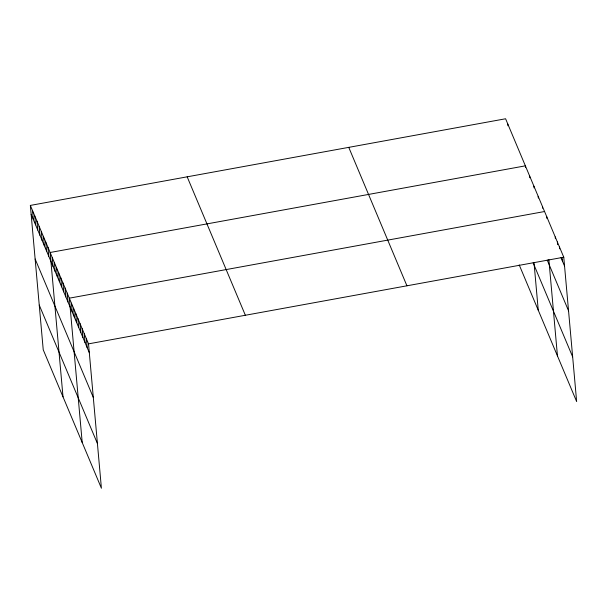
<?xml version="1.0" encoding="UTF-8"?>
<svg xmlns="http://www.w3.org/2000/svg" width="607" height="607" viewBox="0 0 607 607"><rect width="100%" height="100%" fill="white"/><g stroke="black" fill="none" stroke-linecap="round" stroke-linejoin="round"><path stroke-width="0.91" d="M30.35 205.416L88.523 343.858L101.407 488.233L43.234 349.791L30.35 205.416L505.593 118.767L563.766 257.209L576.65 401.584L519.205 264.887M544.57 211.524L69.327 298.174L82.211 442.549M88.523 343.858L563.766 257.209M561.005 257.641L564.556 266.101M547.218 260.054L568.547 310.814M533.166 262.892L572.659 356.87M348.759 147.364L406.933 285.798M187.176 176.827L245.357 315.261M31.147 214.317L89.32 352.75M35.138 259.022L93.311 397.464M39.243 305.086L97.424 443.527M562.105 257.467L562.423 261.025M559.502 247.057L559.654 248.832M557.363 241.981L557.605 244.644M555.23 236.905L555.39 238.68M546.702 216.6L546.861 218.376M548.849 259.538L557.454 355.899M542.43 206.448L542.59 208.224M538.166 196.296L538.326 198.072M533.902 186.144L534.061 187.92M529.638 175.992L529.797 177.768M525.525 167.615L525.366 165.84L50.131 252.489L63.014 396.864M534.039 262.945L538.257 310.215M507.786 123.995L507.945 125.778M86.391 338.782L87.188 347.674M84.259 333.706L85.056 342.598M82.127 328.63L82.916 337.522M79.995 323.554L80.784 332.446M77.863 318.478L78.652 327.37M75.723 313.402L76.52 322.294M73.591 308.326L74.388 317.218M71.459 303.25L72.256 312.142M67.195 293.098L67.992 301.99M65.063 288.022L65.852 296.914M62.931 282.945L63.72 291.838M60.791 277.869L61.588 286.762M58.659 272.793L59.456 281.686M56.527 267.717L57.324 276.61M54.395 262.641L55.191 271.534M52.263 257.565L53.059 266.458M47.93 247.254L48.727 256.154M45.737 242.026L46.527 250.926M43.537 236.798L44.334 245.691M41.337 231.571L42.133 240.463M39.144 226.335L39.933 235.235M36.944 221.107L37.74 230.007M34.743 215.88L35.54 224.772M32.55 210.644L33.339 219.544"/></g></svg>
